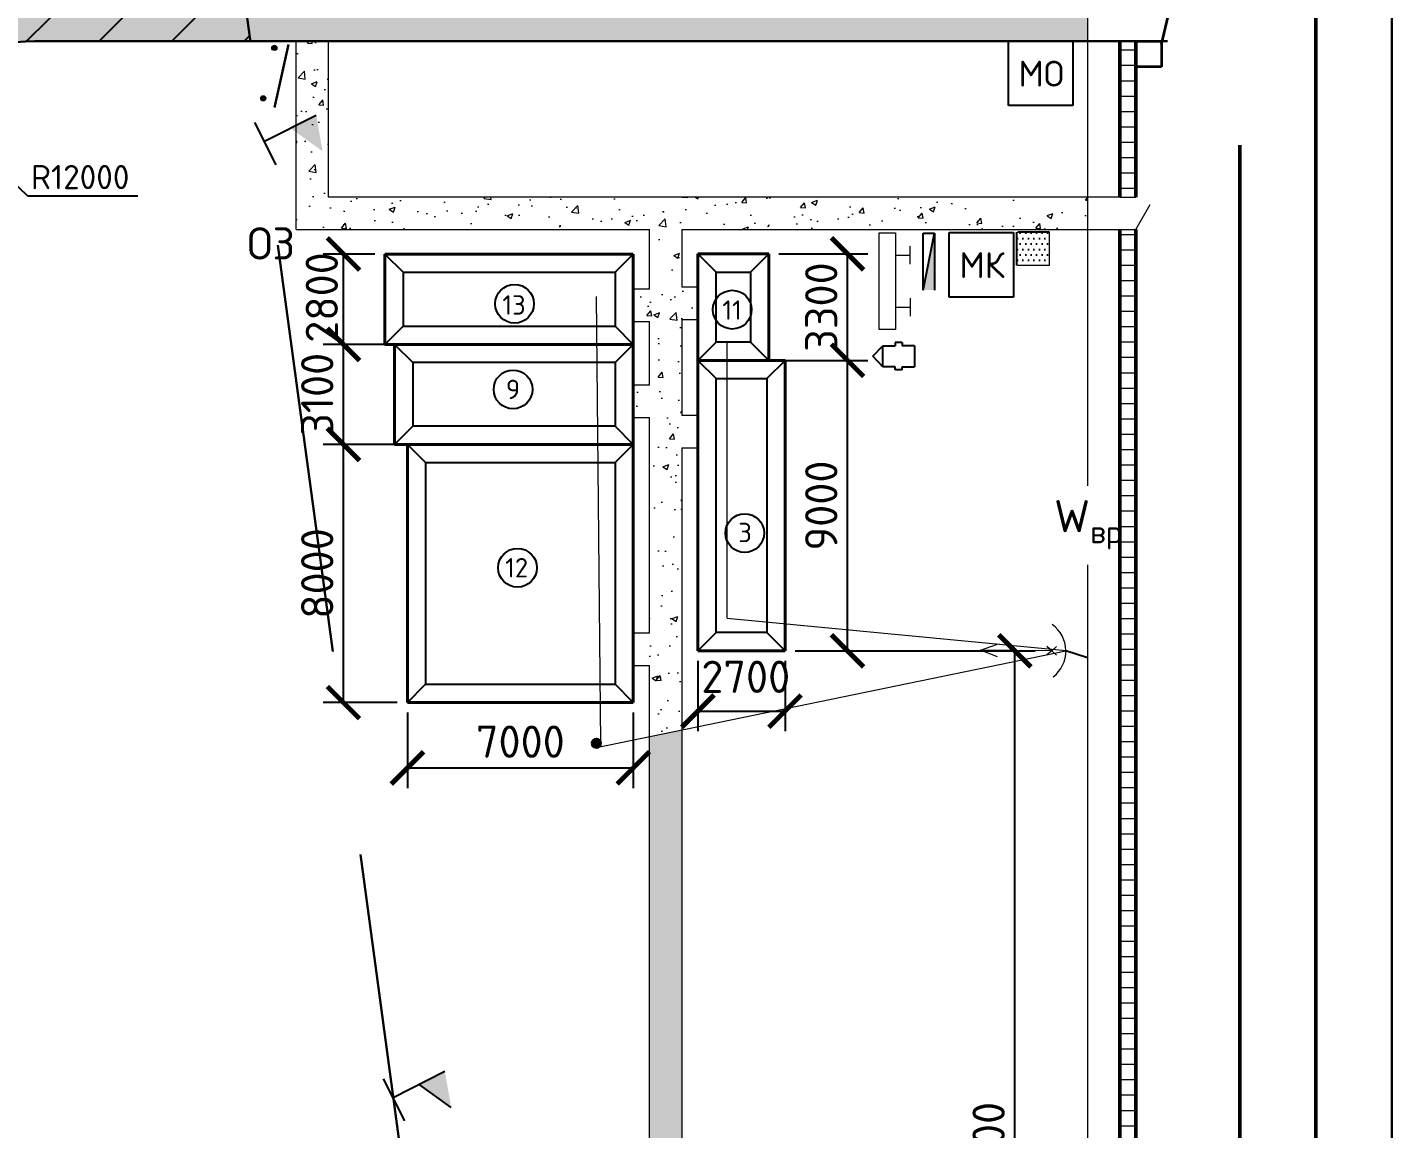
# Model space of a CAD drawing. Header units: millimetres. Extents: x -782 to 10910, y 3841 to 13237.
# Drawn here: x 5842.8 to 5927.3, y 8429.8 to 8498.1 of the extents above; entities that cross this region are included whole.
import ezdxf

# ---------------------------------------------------------------- set-up
doc = ezdxf.new("R2010")
doc.units = ezdxf.units.MM
doc.linetypes.add('штриховая2', pattern=[9.525, 6.35, -3.175])
for name, color, linetype, lineweight in [('0.2 сетевой', 7, 'Continuous', 20), ('красный', 1, 'Continuous', 30), ('Оbводка', 1, 'Continuous', 90), ('Тонкая 0.3', 140, 'Continuous', 25)]:
    doc.layers.add(name, color=color, linetype=linetype, lineweight=lineweight)
doc.layers.add('1', color=7, linetype='Continuous')
doc.layers.add('Системный слой', color=7, linetype='Continuous')
doc.styles.add('2.5', font='isocpeur.ttf', dxfattribs={"height": 2})
doc.styles.add('Isocpeur', font='isocpeur.ttf')
doc.dimstyles.new('М500 стройгенп', dxfattribs={"dimtxt": 2, "dimasz": 2, "dimexe": 1.25, "dimexo": 0.625, "dimtad": 1, "dimlfac": 500, "dimtxsty": '2.5', "dimblk": 'ARCHTICK', "dimcen": 2.5, "dimadec": 0, "dimazin": 0, "dimtfac": 1, "dimtmove": 0, "dimatfit": 3, "dimfxl": 1, "dimarcsym": 0})
pattern_1 = [(50, (6224.832, 3823.4112), (4.5546167, -0.398477), [0.47625, -5.23875]), (355, (6224.832, 3823.411), (-0.8810855, 4.776421), [0.381, -4.1910146]), (100.45144, (6225.2115, 3823.378), (3.673531, 4.377944), [0.40475, -4.452256]), (46.1842, (6224.832, 3824.681), (6.776976, -1.051058), [0.714375, -7.858125]), (96.63556, (6225.3967, 3824.5936), (5.935103, 6.185653), [0.607126, -6.67839]), (351.18415, (6224.832, 3824.681), (5.935103, 6.185653), [0.571499, -6.286493]), (21, (6225.467, 3824.3637), (3.7903598, -2.55663), [0.47625, -5.23875]), (326, (6225.467, 3824.3637), (1.5450507, 4.604699), [0.381, -4.191]), (71.45144, (6225.7828, 3824.1507), (5.3354105, 2.0480692), [0.40475, -4.4522484]), (37.5, (6224.8319, 3823.4112), (0.0772151, 2.11387597), [0, -4.1402, 0, -4.2545, 0, -4.206875]), (7.5, (6224.832, 3823.4112), (1.6704916, 2.5045144), [0, -2.4257, 0, -4.04495, 0, -1.603375]), (327.5, (6223.4159, 3823.4112), (3.3897649, -0.1432186), [0, -1.5875, 0, -4.953, 0, -6.57225]), (317.5, (6222.781, 3823.4112), (3.7032295, 0.6356623), [0, -2.06375, 0, -3.2893, 0, -4.66725])]
pattern_2 = [(50, (3400.191, 5197.2084), (3.6436934, -0.3187817), [0.381, -4.191]), (355, (3400.191, 5197.2084), (-0.7048684, 3.821137), [0.3048, -3.3528117]), (100.45144, (3400.4945, 5197.182), (2.938825, 3.502355), [0.3238002, -3.561805]), (46.1842, (3400.191, 5198.2244), (5.421581, -0.8408466), [0.5715, -6.2865]), (96.63556, (3400.6427, 5198.1544), (4.748083, 4.9485225), [0.4857005, -5.342712]), (351.18415, (3400.191, 5198.2244), (4.748083, 4.9485225), [0.457199, -5.029195]), (21, (3400.699, 5197.9704), (3.0322878, -2.045304), [0.381, -4.191]), (326, (3400.699, 5197.9704), (1.2360406, 3.6837593), [0.3048, -3.3528]), (71.451445, (3400.9516, 5197.8), (4.2683284, 1.6384554), [0.3238002, -3.5617988]), (37.5, (3400.1909, 5197.2084), (0.06177207, 1.69110078), [0, -3.31216, 0, -3.4036, 0, -3.3655]), (7.5, (3400.1909, 5197.2084), (1.33639325, 2.0036115), [0, -1.94056, 0, -3.23596, 0, -1.2827]), (327.5, (3399.058, 5197.2084), (2.7118119, -0.1145749), [0, -1.27, 0, -3.9624, 0, -5.2578]), (317.5, (3398.55, 5197.2084), (2.9625836, 0.5085298), [0, -1.651, 0, -2.63144, 0, -3.7338])]

# ---------------------------------------------------------------- blocks, each defined once
blk = doc.blocks.new('_ArchTick')
at = {"color": 0, "linetype": 'ByBlock', "const_width": 0.15}
blk.add_lwpolyline([(-0.5, -0.5), (0.5, 0.5)], dxfattribs=at)
blk = doc.blocks.new('*D454')
at = {"color": 0, "lineweight": -2, "transparency": 16777216}
for p, q in [((5890.366, 8459.43), (5905.232, 8459.43)), ((5903.982, 8396.4), (5903.982, 8459.43)), ((5893.511, 8396.4), (5905.232, 8396.4))]:
    blk.add_line(p, q, dxfattribs=at)
at = {"layer": 'Defpoints', "color": 0, "lineweight": 30, "transparency": 16777216}
for p in [(5889.741, 8459.43), (5903.982, 8459.43), (5892.886, 8396.4)]:
    blk.add_point(p, dxfattribs=at)
at = {"color": 0, "lineweight": -2, "transparency": 16777216, "xscale": 2, "yscale": 2, "zscale": 2}
for p, rotation in [((5903.982, 8459.43), 90), ((5903.982, 8396.4), 270)]:
    blk.add_blockref('_ArchTick', p, dxfattribs=dict(at, rotation=rotation))
at = {"color": 0, "lineweight": 20, "transparency": 16777216, "insert": (5902.357, 8427.915), "char_height": 2, "attachment_point": 5, "rotation": 90, "style": '2.5'}
blk.add_mtext('38500', dxfattribs=at)
blk = doc.blocks.new('*D491')
at = {"color": 0, "lineweight": -2, "transparency": 16777216}
for p, q in [((5890.366, 8477.43), (5894.863, 8477.43)), ((5893.613, 8459.43), (5893.613, 8477.43)), ((5890.366, 8459.43), (5894.863, 8459.43))]:
    blk.add_line(p, q, dxfattribs=at)
at = {"layer": 'Defpoints', "color": 0, "lineweight": 30, "transparency": 16777216}
for p in [(5889.741, 8477.43), (5893.613, 8477.43), (5889.741, 8459.43)]:
    blk.add_point(p, dxfattribs=at)
at = {"color": 0, "lineweight": -2, "transparency": 16777216, "xscale": 2, "yscale": 2, "zscale": 2}
for p, rotation in [((5893.613, 8477.43), 90), ((5893.613, 8459.43), 270)]:
    blk.add_blockref('_ArchTick', p, dxfattribs=dict(at, rotation=rotation))
at = {"color": 0, "lineweight": 20, "transparency": 16777216, "insert": (5891.988, 8468.43), "char_height": 2, "attachment_point": 5, "rotation": 90, "style": '2.5'}
blk.add_mtext('9000', dxfattribs=at)
blk = doc.blocks.new('*D492')
at = {"color": 0, "lineweight": -2, "transparency": 16777216}
for p, q in [((5889.366, 8484.03), (5894.863, 8484.03)), ((5893.613, 8477.43), (5893.613, 8484.03)), ((5889.366, 8477.43), (5894.863, 8477.43))]:
    blk.add_line(p, q, dxfattribs=at)
at = {"layer": 'Defpoints', "color": 0, "lineweight": 30, "transparency": 16777216}
for p in [(5888.741, 8484.03), (5893.613, 8484.03), (5888.741, 8477.43)]:
    blk.add_point(p, dxfattribs=at)
at = {"color": 0, "lineweight": -2, "transparency": 16777216, "xscale": 2, "yscale": 2, "zscale": 2}
for p, rotation in [((5893.613, 8484.03), 90), ((5893.613, 8477.43), 270)]:
    blk.add_blockref('_ArchTick', p, dxfattribs=dict(at, rotation=rotation))
at = {"color": 0, "lineweight": 20, "transparency": 16777216, "insert": (5891.988, 8480.73), "char_height": 2, "attachment_point": 5, "rotation": 90, "style": '2.5'}
blk.add_mtext('3300', dxfattribs=at)
blk = doc.blocks.new('*D493')
at = {"color": 0, "lineweight": -2, "transparency": 16777216}
for p, q in [((5866.341, 8455.597), (5866.341, 8450.923)), ((5880.341, 8455.597), (5880.341, 8450.923)), ((5866.341, 8452.173), (5880.341, 8452.173))]:
    blk.add_line(p, q, dxfattribs=at)
at = {"layer": 'Defpoints', "color": 0, "lineweight": 30, "transparency": 16777216}
for p in [(5866.341, 8456.222), (5880.341, 8456.222), (5880.341, 8452.173)]:
    blk.add_point(p, dxfattribs=at)
at = {"color": 0, "lineweight": -2, "transparency": 16777216, "xscale": 2, "yscale": 2, "zscale": 2, "rotation": 180}
blk.add_blockref('_ArchTick', (5866.341, 8452.173), dxfattribs=at)
at = {"color": 0, "lineweight": -2, "transparency": 16777216, "xscale": 2, "yscale": 2, "zscale": 2}
blk.add_blockref('_ArchTick', (5880.341, 8452.173), dxfattribs=at)
at = {"color": 0, "lineweight": 20, "transparency": 16777216, "insert": (5873.341, 8453.798), "char_height": 2, "attachment_point": 5, "style": '2.5'}
blk.add_mtext('7000', dxfattribs=at)
blk = doc.blocks.new('*D494')
at = {"color": 0, "lineweight": -2, "transparency": 16777216}
for p, q in [((5884.341, 8458.805), (5884.341, 8454.441)), ((5889.741, 8458.805), (5889.741, 8454.441)), ((5884.341, 8455.691), (5889.741, 8455.691))]:
    blk.add_line(p, q, dxfattribs=at)
at = {"layer": 'Defpoints', "color": 0, "lineweight": 30, "transparency": 16777216}
for p in [(5884.341, 8459.43), (5889.741, 8459.43), (5889.741, 8455.691)]:
    blk.add_point(p, dxfattribs=at)
at = {"color": 0, "lineweight": -2, "transparency": 16777216, "xscale": 2, "yscale": 2, "zscale": 2, "rotation": 180}
blk.add_blockref('_ArchTick', (5884.341, 8455.691), dxfattribs=at)
at = {"color": 0, "lineweight": -2, "transparency": 16777216, "xscale": 2, "yscale": 2, "zscale": 2}
blk.add_blockref('_ArchTick', (5889.741, 8455.691), dxfattribs=at)
at = {"color": 0, "lineweight": 20, "transparency": 16777216, "insert": (5887.309, 8457.819), "char_height": 2, "attachment_point": 5, "style": '2.5'}
blk.add_mtext('2700', dxfattribs=at)
blk = doc.blocks.new('*D495')
at = {"color": 0, "lineweight": -2, "transparency": 16777216}
for p, q in [((5865.716, 8472.222), (5861.129, 8472.222)), ((5862.379, 8456.222), (5862.379, 8472.222)), ((5865.716, 8456.222), (5861.129, 8456.222))]:
    blk.add_line(p, q, dxfattribs=at)
at = {"layer": 'Defpoints', "color": 0, "lineweight": 30, "transparency": 16777216}
for p in [(5862.379, 8472.222), (5866.341, 8472.222), (5866.341, 8456.222)]:
    blk.add_point(p, dxfattribs=at)
at = {"color": 0, "lineweight": -2, "transparency": 16777216, "xscale": 2, "yscale": 2, "zscale": 2}
for p, rotation in [((5862.379, 8472.222), 90), ((5862.379, 8456.222), 270)]:
    blk.add_blockref('_ArchTick', p, dxfattribs=dict(at, rotation=rotation))
at = {"color": 0, "lineweight": 20, "transparency": 16777216, "insert": (5860.754, 8464.222), "char_height": 2, "attachment_point": 5, "rotation": 90, "style": '2.5'}
blk.add_mtext('8000', dxfattribs=at)
blk = doc.blocks.new('*D496')
at = {"color": 0, "lineweight": -2, "transparency": 16777216}
for p, q in [((5864.919, 8478.422), (5861.129, 8478.422)), ((5862.379, 8472.225), (5862.379, 8478.422)), ((5864.919, 8472.225), (5861.129, 8472.225))]:
    blk.add_line(p, q, dxfattribs=at)
at = {"layer": 'Defpoints', "color": 0, "lineweight": 30, "transparency": 16777216}
for p in [(5862.379, 8478.422), (5865.544, 8478.422), (5865.544, 8472.225)]:
    blk.add_point(p, dxfattribs=at)
at = {"color": 0, "lineweight": -2, "transparency": 16777216, "xscale": 2, "yscale": 2, "zscale": 2}
for p, rotation in [((5862.379, 8478.422), 90), ((5862.379, 8472.225), 270)]:
    blk.add_blockref('_ArchTick', p, dxfattribs=dict(at, rotation=rotation))
at = {"color": 0, "lineweight": 20, "transparency": 16777216, "insert": (5860.754, 8475.323), "char_height": 2, "attachment_point": 5, "rotation": 90, "style": '2.5'}
blk.add_mtext('3100', dxfattribs=at)
blk = doc.blocks.new('*D497')
at = {"color": 0, "lineweight": -2, "transparency": 16777216}
for p, q in [((5864.316, 8484.022), (5861.129, 8484.022)), ((5862.379, 8478.422), (5862.379, 8484.022)), ((5864.316, 8478.422), (5861.129, 8478.422))]:
    blk.add_line(p, q, dxfattribs=at)
at = {"layer": 'Defpoints', "color": 0, "lineweight": 30, "transparency": 16777216}
for p in [(5862.379, 8484.022), (5864.941, 8484.022), (5864.941, 8478.422)]:
    blk.add_point(p, dxfattribs=at)
at = {"color": 0, "lineweight": -2, "transparency": 16777216, "xscale": 2, "yscale": 2, "zscale": 2}
for p, rotation in [((5862.379, 8484.022), 90), ((5862.379, 8478.422), 270)]:
    blk.add_blockref('_ArchTick', p, dxfattribs=dict(at, rotation=rotation))
at = {"color": 0, "lineweight": 20, "transparency": 16777216, "insert": (5861.039, 8481.326), "char_height": 2, "attachment_point": 5, "rotation": 90, "style": '2.5'}
blk.add_mtext('2800', dxfattribs=at)

msp = doc.modelspace()

# ---------------------------------------------------------------- hatches: boundary and pattern name
at = {"lineweight": 20}
h = msp.add_hatch(dxfattribs=at)
h.set_pattern_fill('AR-CONC', color=256, scale=0.02)
h.set_pattern_definition(pattern_2)
h.paths.add_polyline_path([(5887.087006, 8292.007539), (5886.087006, 8292.007539), (5886.087006, 8296.007529), (5887.087006, 8296.007529), (5887.087006, 8298.007529), (5886.087006, 8298.007529), (5886.087006, 8302.007519), (5887.087006, 8302.007519), (5887.087006, 8304.007519), (5886.087006, 8304.007519), (5886.087006, 8308.007509), (5887.087006, 8308.007509), (5887.087006, 8310.007509), (5886.087006, 8310.007509), (5886.087006, 8313.367497), (5887.087006, 8313.367497), (5887.087006, 8315.367497), (5886.087006, 8315.367497), (5886.087006, 8319.204698), (5884.087006, 8319.204698), (5884.087006, 8292.007539), (5865.376738, 8292.007539), (5865.376738, 8298.617804), (5884.087006, 8298.617804), (5884.087006, 8300.617804), (5881.576711, 8300.617804), (5881.576711, 8301.617688), (5879.576711, 8301.617745), (5879.576711, 8300.617804), (5876.17672, 8300.617804), (5876.17672, 8301.617804), (5874.17672, 8301.617804), (5874.17672, 8300.617804), (5870.776729, 8300.617804), (5870.776729, 8301.617804), (5868.776729, 8301.617804), (5868.776729, 8300.617804), (5865.376738, 8300.617804), (5865.376738, 8301.617804), (5863.376738, 8301.617804), (5863.376738, 8300.617804), (5863.376738, 8298.617804), (5863.376738, 8287.218623), (5865.376738, 8287.218623), (5865.376738, 8290.007539), (5884.087006, 8290.007539), (5884.087006, 8287.218623), (5886.087006, 8287.218623), (5886.087006, 8290.007539), (5887.087006, 8290.007539)])
h.paths.add_polyline_path([(5886.087006, 8321.417619), (5883.340945, 8321.417619), (5883.340945, 8324.154916), (5881.340945, 8324.154916), (5881.340945, 8319.417619), (5884.087006, 8319.417619), (5884.087006, 8319.204698), (5886.087006, 8319.204698)])
h.paths.add_polyline_path([(5883.340945, 8327.745682), (5881.340945, 8327.745682), (5881.340945, 8324.154916), (5883.340945, 8324.154916)])
h.paths.add_polyline_path([(5883.340945, 8377.087223), (5886.478439, 8377.087223), (5886.478439, 8379.087223), (5883.340945, 8379.087223), (5883.340945, 8390.441991), (5881.340945, 8388.848459), (5881.340945, 8370.302227), (5880.340945, 8370.302227), (5880.340945, 8368.302227), (5881.340945, 8368.302227), (5881.340945, 8364.527925), (5880.340945, 8364.527925), (5880.340945, 8363.044328), (5880.340945, 8362.527925), (5881.340945, 8362.527925), (5881.340945, 8358.772619), (5880.340945, 8358.772619), (5880.340945, 8357.444337), (5880.340945, 8356.772619), (5881.340945, 8356.772619), (5881.340945, 8327.745682), (5883.340945, 8327.745682)])
h.paths.add_polyline_path([(5883.340945, 8424.928419), (5881.340945, 8424.928419), (5881.340945, 8422.937649), (5883.340945, 8422.937649)])
h.paths.add_polyline_path([(5883.340945, 8426.919188), (5881.340945, 8426.919188), (5881.340945, 8424.928419), (5883.340945, 8424.928419)])
h.paths.add_polyline_path([(5883.340945, 8454.509089), (5881.340945, 8454.097508), (5881.340945, 8426.919188), (5883.340945, 8426.919188)])
h.paths.add_polyline_path([(5733.876853, 8294.943376), (5736.876848, 8294.943376), (5736.876848, 8297.823371), (5733.876853, 8297.823371)], flags=9)
h.paths.add_polyline_path([(5730.834342, 8485.159773), (5734.074337, 8485.159773), (5734.074337, 8488.039768), (5730.834342, 8488.039768)], flags=9)
h.paths.add_polyline_path([(5604.638496, 8489.503388), (5607.87849, 8489.503388), (5607.87849, 8492.383383), (5604.638496, 8492.383383)], flags=9)
h.paths.add_polyline_path([(5604.578496, 8294.943376), (5607.93849, 8294.943376), (5607.93849, 8297.823371), (5604.578496, 8297.823371)], flags=9)
h.paths.add_polyline_path([(5844.758054, 8294.943376), (5847.998049, 8294.943376), (5847.998049, 8297.823371), (5844.758054, 8297.823371)], flags=9)
h.paths.add_polyline_path([(5864.293735, 8489.503388), (5867.29373, 8489.503388), (5867.29373, 8492.383383), (5864.293735, 8492.383383)], flags=9)
h.paths.add_polyline_path([(5891.099804, 8322.120122), (5895.299804, 8322.120122), (5895.299804, 8326.920122), (5891.099804, 8326.920122)], flags=9)
h.paths.add_polyline_path([(5891.029529, 8326.175798), (5895.229529, 8326.175798), (5895.229529, 8330.975798), (5891.029529, 8330.975798)], flags=9)
h.paths.add_polyline_path([(5581.482617, 8385.056822), (5586.502617, 8385.056822), (5586.502617, 8390.670155), (5581.482617, 8390.670155)], flags=9)
h.paths.add_polyline_path([(5738.631389, 8524.274618), (5743.651389, 8524.274618), (5743.651389, 8529.887951), (5738.631389, 8529.887951)], flags=9)
h.paths.add_polyline_path([(5889.557401, 8419.798741), (5892.757401, 8419.798741), (5892.757401, 8424.598741), (5889.557401, 8424.598741)], flags=9)
h.paths.add_polyline_path([(5889.868241, 8422.755997), (5892.468241, 8422.755997), (5892.468241, 8427.555997), (5889.868241, 8427.555997)], flags=9)
h.paths.add_polyline_path([(5889.721531, 8425.669329), (5892.321531, 8425.669329), (5892.321531, 8430.469329), (5889.721531, 8430.469329)], flags=9)
h.paths.add_polyline_path([(5869.179017, 8362.959089), (5872.539011, 8362.959089), (5872.539011, 8365.839084), (5869.179017, 8365.839084)], flags=9)
h.paths.add_polyline_path([(5869.179017, 8322.827864), (5872.659011, 8322.827864), (5872.659011, 8325.707859), (5869.179017, 8325.707859)], flags=9)
h.paths.add_polyline_path([(5900.569662, 8322.827864), (5903.929656, 8322.827864), (5903.929656, 8325.707859), (5900.569662, 8325.707859)], flags=9)
h.paths.add_polyline_path([(5858.92093, 8509.668248), (5860.960927, 8509.668248), (5860.960927, 8512.548244), (5858.92093, 8512.548244)], flags=9)
h.paths.add_polyline_path([(5892.669562, 8403.496208), (5894.709558, 8403.496208), (5894.709558, 8406.376204), (5892.669562, 8406.376204)], flags=9)
h.paths.add_polyline_path([(5892.238221, 8365.995391), (5894.278218, 8365.995391), (5894.278218, 8368.875386), (5892.238221, 8368.875386)], flags=9)
h.paths.add_polyline_path([(5873.659858, 8306.39476), (5875.219855, 8306.39476), (5875.219855, 8309.274755), (5873.659858, 8309.274755)], flags=25)
h.paths.add_polyline_path([(5863.24078, 8306.698473), (5864.680777, 8306.698473), (5864.680777, 8309.578468), (5863.24078, 8309.578468)], flags=9)
h.paths.add_polyline_path([(5868.259867, 8306.39476), (5869.819864, 8306.39476), (5869.819864, 8309.274755), (5868.259867, 8309.274755)], flags=25)
h.paths.add_polyline_path([(5885.560591, 8479.169689), (5887.360588, 8479.169689), (5887.360588, 8482.049684), (5885.560591, 8482.049684)], flags=9)
h.paths.add_polyline_path([(5892.223824, 8313.354971), (5893.663821, 8313.354971), (5893.663821, 8316.234966), (5892.223824, 8316.234966)], flags=9)
h.paths.add_polyline_path([(5880.250592, 8506.552767), (5882.410589, 8506.552767), (5882.410589, 8509.432762), (5880.250592, 8509.432762)], flags=9)
h.paths.add_polyline_path([(5874.128664, 8390.713393), (5876.16866, 8390.713393), (5876.16866, 8393.593388), (5874.128664, 8393.593388)], flags=9)
h.paths.add_polyline_path([(5869.992225, 8510.914156), (5872.032221, 8510.914156), (5872.032221, 8513.794151), (5869.992225, 8513.794151)], flags=9)
h.paths.add_polyline_path([(5876.873919, 8357.287439), (5878.313916, 8357.287439), (5878.313916, 8360.167434), (5876.873919, 8360.167434)], flags=9)
h.paths.add_polyline_path([(5892.815939, 8290.482334), (5894.015937, 8290.482334), (5894.015937, 8293.362329), (5892.815939, 8293.362329)], flags=9)
h.paths.add_polyline_path([(5886.545426, 8465.380075), (5887.985424, 8465.380075), (5887.985424, 8468.26007), (5886.545426, 8468.26007)], flags=9)
h.paths.add_polyline_path([(5871.930406, 8479.483664), (5873.970403, 8479.483664), (5873.970403, 8482.363659), (5871.930406, 8482.363659)], flags=9)
h.paths.add_polyline_path([(5872.091744, 8463.199398), (5874.131741, 8463.199398), (5874.131741, 8466.079393), (5872.091744, 8466.079393)], flags=9)
h.paths.add_polyline_path([(5872.169106, 8474.252053), (5873.609104, 8474.252053), (5873.609104, 8477.132048), (5872.169106, 8477.132048)], flags=9)
h.paths.add_polyline_path([(5883.965767, 8271.636789), (5885.405765, 8271.636789), (5885.405765, 8274.516785), (5883.965767, 8274.516785)], flags=9)
h.paths.add_polyline_path([(5892.585007, 8302.566433), (5893.785005, 8302.566433), (5893.785005, 8305.446428), (5892.585007, 8305.446428)], flags=9)
h.paths.add_polyline_path([(5892.815939, 8296.482324), (5894.015937, 8296.482324), (5894.015937, 8299.362319), (5892.815939, 8299.362319)], flags=9)
h.paths.add_polyline_path([(5892.223824, 8307.95498), (5893.663821, 8307.95498), (5893.663821, 8310.834975), (5892.223824, 8310.834975)], flags=9)
h.paths.add_polyline_path([(5879.007335, 8307.055073), (5881.047332, 8307.055073), (5881.047332, 8309.935068), (5879.007335, 8309.935068)], flags=25)
h.paths.add_polyline_path([(5876.873919, 8368.48742), (5878.313916, 8368.48742), (5878.313916, 8371.367415), (5876.873919, 8371.367415)], flags=9)
h.paths.add_polyline_path([(5876.873919, 8362.887429), (5878.313916, 8362.887429), (5878.313916, 8365.767425), (5876.873919, 8365.767425)], flags=9)
h.paths.add_polyline_path([(5881.340945, 8422.937649), (5881.340945, 8388.848459), (5883.340945, 8390.441991), (5883.340945, 8422.937649)])
h = msp.add_hatch(dxfattribs=at)
h.set_pattern_fill('ANSI31', color=256, scale=0.3, angle=135)
h.set_pattern_definition([(180, (3400.1909, 5197.2084), (-2e-16, -0.9525), [])])
h.paths.add_polyline_path([(5911.478439, 8529.947465), (5910.478439, 8528.947465), (5910.478439, 8504.218623), (5911.478439, 8504.218623)])
h.paths.add_polyline_path([(5911.478439, 8324.154916), (5910.478439, 8324.154916), (5910.478439, 8287.218623), (5911.478439, 8287.218623)])
h.paths.add_polyline_path([(5911.478439, 8280.218623), (5910.478439, 8280.218623), (5910.478439, 8257.004512), (5911.478439, 8256.004512)])
h.paths.add_polyline_path([(5911.478439, 8327.745682), (5910.478439, 8327.745682), (5910.478439, 8324.154916), (5911.478439, 8324.154916)])
h.paths.add_polyline_path([(5911.478439, 8422.937649), (5910.478439, 8422.937649), (5910.478439, 8327.745682), (5911.478439, 8327.745682)])
h.paths.add_polyline_path([(5911.478439, 8424.928419), (5910.478439, 8424.928419), (5910.478439, 8422.937649), (5911.478439, 8422.937649)])
h.paths.add_polyline_path([(5911.478439, 8426.919188), (5910.478439, 8426.919188), (5910.478439, 8424.928419), (5911.478439, 8424.928419)])
h.paths.add_polyline_path([(5911.478439, 8497.218623), (5910.478439, 8497.218623), (5910.478439, 8489.171424), (5911.478439, 8489.171424)])
h.paths.add_polyline_path([(5910.478439, 8487.54223), (5911.478439, 8487.54223), (5911.478439, 8489.171424), (5910.478439, 8489.171424)])
h.paths.add_polyline_path([(5911.478439, 8485.54223), (5910.478439, 8485.54223), (5910.478439, 8426.919188), (5911.478439, 8426.919188)])
at = {"lineweight": 25}
h = msp.add_hatch(dxfattribs=at)
h.set_pattern_fill('AR-CONC', color=256, scale=0.025)
h.set_pattern_definition(pattern_1)
edge = h.paths.add_edge_path()
edge.add_line((5871.828254, 8510.218623), (5855.828254, 8510.218623))
edge.add_arc((5845.43595, 8516.218623), 12, 322.94344259, 330, ccw=False)
edge.add_line((5855.012442, 8508.987386), (5856.606722, 8497.218623))
edge.add_line((5856.606722, 8497.218623), (5861.454113, 8497.218623))
edge.add_line((5861.454113, 8497.218623), (5908.478439, 8497.218623))
edge.add_line((5908.478439, 8497.218623), (5908.478439, 8504.218623))
edge.add_line((5908.478439, 8504.218623), (5905.474177, 8504.218623))
edge.add_line((5905.474177, 8504.218623), (5882.220559, 8504.218623))
edge.add_arc((5882.220559, 8516.218623), 12, 210, 270, ccw=False)
edge = h.paths.add_edge_path()
edge.add_arc((5845.43595, 8516.218623), 12, 270, 322.94344259, ccw=False)
edge.add_line((5845.43595, 8504.218623), (5616.08832, 8504.218623))
edge.add_line((5616.08832, 8504.218623), (5615.131359, 8497.218623))
edge.add_line((5615.131359, 8497.218623), (5633.976842, 8497.218623))
edge.add_arc((5633.976842, 8485.218237), 12.000386, 43.87205531, 90, ccw=False)
edge.add_line((5642.627791, 8493.535109), (5642.777933, 8494.633371))
edge.add_arc((5642.994651, 8496.218623), 1.599997, 180, 262.21542913, ccw=False)
edge.add_arc((5642.994651, 8496.218623), 1.599997, 0, 180, ccw=False)
edge.add_line((5644.594648, 8496.218623), (5827.176956, 8496.218623))
edge.add_arc((5828.776953, 8496.218623), 1.599997, 0, 180, ccw=False)
edge.add_arc((5828.776953, 8496.218623), 1.599997, -83.51900907, 0, ccw=False)
edge.add_line((5828.957551, 8494.628851), (5829.275519, 8492.281649))
edge.add_arc((5839.04243, 8486.812711), 11.19383, 68.24656364, 150.75355209, ccw=False)
edge.add_line((5843.191011, 8497.209399), (5856.606722, 8497.218623))
edge.add_line((5856.606722, 8497.218623), (5855.012442, 8508.987386))
edge = h.paths.add_edge_path(flags=16)
edge.add_arc((5621.295246, 8498.346181), 0.16, 0, 360)
h.paths.add_polyline_path([(5756.760596, 8495.621023), (5756.760596, 8502.221023), (5751.960596, 8502.221023), (5751.960596, 8495.621023)], flags=17)
h = msp.add_hatch(dxfattribs=at)
h.set_pattern_fill('ANSI31', color=256)
h.set_pattern_definition([(45, (6224.832, 3823.4112), (-2.245064, 2.245064), [])])
h.paths.add_polyline_path([(5856.640245, 8287.218623), (5851.10356, 8287.218623), (5851.10356, 8280.218623), (5855.683284, 8280.218623)])
h.paths.add_polyline_path([(5828.993149, 8289.803947), (5829.3066, 8292.102428, -0.033531004), (5826.885802, 8294.218623), (5644.885802, 8294.218623, -0.033546474), (5642.463824, 8292.101528), (5642.777933, 8289.803876, -0.454591532), (5644.594648, 8288.218623), (5827.176956, 8288.218623, -0.454492205)])
h.paths.add_polyline_path([(5855.083238, 8508.464783), (5854.003762, 8508.572082, -0.097320235), (5845.833011, 8504.225194), (5616.088324, 8504.218657), (5614.993138, 8496.207559, -0.071737884), (5621.769746, 8497.218343), (5627.915239, 8497.248061, -0.164269753), (5642.463824, 8492.335718), (5642.777933, 8494.633371, -0.374956444), (5641.394653, 8496.218623, -1), (5644.594648, 8496.218623), (5827.176956, 8496.218623, -1), (5830.376951, 8496.218623, -0.381458001), (5828.957551, 8494.628851), (5829.275519, 8492.281649, -0.164703998), (5843.856365, 8497.218623), (5856.606722, 8497.218623)])
h.paths.add_polyline_path([(5621.135246, 8498.346181, -1), (5621.455245, 8498.346181, -1)], flags=16)
h.paths.add_polyline_path([(5828.957551, 8494.628851, -0.447745786), (5827.176956, 8496.218623), (5644.594648, 8496.218623, -0.454591532), (5642.777933, 8494.633371), (5642.463824, 8492.335718, -0.033546474), (5644.885802, 8490.218623), (5826.915722, 8490.219053, -0.032682346), (5829.275519, 8492.281649)])
h.paths.add_polyline_path([(5756.760596, 8495.621023), (5756.760596, 8502.221023), (5751.960596, 8502.221023), (5751.960596, 8495.621023)], flags=24)
h.paths.add_polyline_path([(5756.760596, 8488.272521), (5756.760596, 8494.872521), (5751.960596, 8494.872521), (5751.960596, 8488.272521)], flags=9)
h.paths.add_polyline_path([(5656.822956, 8488.543623), (5663.022956, 8488.543623), (5663.022956, 8493.343623), (5656.822956, 8493.343623)], flags=9)
at = {"lineweight": 20}
h = msp.add_hatch(dxfattribs=at)
h.set_pattern_fill('AR-CONC', color=256, scale=0.025)
h.set_pattern_definition(pattern_1)
h.paths.add_polyline_path([(5908.478439, 8287.218623), (5856.640245, 8287.218623), (5855.683284, 8280.218623), (5908.478439, 8280.218623)])
edge = h.paths.add_edge_path()
edge.add_line((5856.640245, 8287.218623), (5837.794762, 8287.218623))
edge.add_arc((5837.794762, 8299.219009), 12.000386, 223.86662461, 270, ccw=False)
edge.add_line((5829.143025, 8290.902958), (5828.993149, 8289.803947))
edge.add_arc((5828.776953, 8288.218623), 1.599997, 0, 82.23429528, ccw=False)
edge.add_arc((5828.776953, 8288.218623), 1.599997, -180, 0, ccw=False)
edge.add_line((5827.176956, 8288.218623), (5644.594648, 8288.218623))
edge.add_arc((5642.994651, 8288.218623), 1.599997, -180, 0, ccw=False)
edge.add_arc((5642.994651, 8288.218623), 1.599997, 97.78457087, 180, ccw=False)
edge.add_line((5642.777933, 8289.803876), (5642.627791, 8290.902138))
edge.add_arc((5633.976842, 8299.219009), 12.000386, 270, 316.12794469, ccw=False)
edge.add_line((5633.976842, 8287.218623), (5615.131359, 8287.218623))
edge.add_line((5615.131359, 8287.218623), (5616.08832, 8280.218623))
edge.add_line((5616.08832, 8280.218623), (5855.683284, 8280.218623))
edge.add_line((5855.683284, 8280.218623), (5856.640245, 8287.218623))
edge = h.paths.add_edge_path()
edge.add_arc((5837.794762, 8299.219009), 12.000386, 204.62550124, 223.86662461, ccw=False)
edge.add_line((5826.885802, 8294.218623), (5734.138053, 8294.218623))
edge.add_arc((5733.00416, 8294.611412), 1.199998, 199.10645728, 340.89354272, ccw=False)
edge.add_line((5731.870267, 8294.218623), (5644.885802, 8294.218623))
edge.add_arc((5633.976842, 8299.219009), 12.000386, 316.12794469, 335.37449876, ccw=False)
edge.add_line((5642.627791, 8290.902138), (5642.777933, 8289.803876))
edge.add_arc((5642.994651, 8288.218623), 1.599997, 0, 97.78457087, ccw=False)
edge.add_line((5644.594648, 8288.218623), (5827.176956, 8288.218623))
edge.add_arc((5828.776953, 8288.218623), 1.599997, 82.23429528, 180, ccw=False)
edge.add_line((5828.993149, 8289.803947), (5829.143025, 8290.902958))
edge = h.paths.add_edge_path()
edge.add_line((5855.658453, 8504.218623), (5616.08832, 8504.218623))
edge.add_line((5616.08832, 8504.218623), (5615.131359, 8497.218623))
edge.add_line((5615.131359, 8497.218623), (5633.976842, 8497.218623))
edge.add_arc((5633.976842, 8485.218237), 12.000386, 43.87205531, 90, ccw=False)
edge.add_line((5642.627791, 8493.535109), (5642.777933, 8494.633371))
edge.add_arc((5642.994651, 8496.218623), 1.599997, 180, 262.21542913, ccw=False)
edge.add_arc((5642.994651, 8496.218623), 1.599997, 0, 180, ccw=False)
edge.add_line((5644.594648, 8496.218623), (5827.176956, 8496.218623))
edge.add_arc((5828.776953, 8496.218623), 1.599997, 0, 180, ccw=False)
edge.add_arc((5828.776953, 8496.218623), 1.599997, -83.51900907, 0, ccw=False)
edge.add_line((5828.957551, 8494.628851), (5829.275519, 8492.281649))
edge.add_arc((5888.71728, 8399.527841), 110.1662, 117.53133097, 122.65399107, ccw=False)
edge.add_line((5837.794762, 8497.218623), (5856.606722, 8497.218623))
edge.add_line((5856.606722, 8497.218623), (5855.658453, 8504.218623))
edge = h.paths.add_edge_path()
edge.add_line((5616.08832, 8504.218623), (5606.837425, 8504.218623))
edge.add_line((5606.837425, 8504.218623), (5606.841538, 8496.826054))
edge.add_arc((5609.885802, 8485.218623), 12, 90, 104.69589657, ccw=False)
edge.add_line((5609.885802, 8497.218623), (5615.131359, 8497.218623))
edge.add_line((5615.131359, 8497.218623), (5616.08832, 8504.218623))
edge = h.paths.add_edge_path()
edge.add_line((5829.275519, 8492.281649), (5828.957551, 8494.628851))
edge.add_arc((5828.776953, 8496.218623), 1.599997, 180, 276.48099093, ccw=False)
edge.add_line((5827.176956, 8496.218623), (5644.594648, 8496.218623))
edge.add_arc((5642.994651, 8496.218623), 1.599997, -97.78457087, 0, ccw=False)
edge.add_line((5642.777933, 8494.633371), (5642.627791, 8493.535109))
edge.add_arc((5633.976842, 8485.218237), 12.000386, 24.62550124, 43.87205531, ccw=False)
edge.add_line((5644.885802, 8490.218623), (5729.495671, 8490.218623))
edge.add_arc((5730.081649, 8489.171424), 1.199998, 60.7700888, 119.2299112, ccw=False)
edge.add_line((5730.667626, 8490.218623), (5826.885802, 8490.218623))
edge.add_arc((5829.026069, 8490.155017), 2.141212, 83.30987815, 178.29773268, ccw=False)
h.paths.add_polyline_path([(5730.834342, 8489.503388), (5734.074337, 8489.503388), (5734.074337, 8490.218623), (5730.834342, 8490.218623)])
h.paths.add_polyline_path([(5856.606722, 8497.218623), (5908.478439, 8497.218623), (5908.478439, 8504.218623), (5855.658453, 8504.218623)])
edge = h.paths.add_edge_path()
edge.add_arc((5614.885802, 8480.218623), 24, 109.59180627, 180)
edge.add_line((5590.885802, 8480.218623), (5590.885802, 8304.218623))
edge.add_arc((5614.885802, 8304.218623), 24, 180, 270)
edge.add_line((5614.885802, 8280.218623), (5616.08832, 8280.218623))
edge.add_line((5616.08832, 8280.218623), (5615.131359, 8287.218623))
edge.add_line((5615.131359, 8287.218623), (5609.885802, 8287.218623))
edge.add_arc((5586.915239, 8276.248061), 25.455844, 25.52877937, 64.47122063)
edge.add_line((5597.885802, 8299.218623), (5597.885802, 8485.218623))
edge.add_arc((5609.885802, 8485.218623), 12, 104.69589657, 180, ccw=False)
edge.add_line((5606.841538, 8496.826054), (5606.838198, 8502.829153))
at = {"lineweight": 25}
h = msp.add_hatch(dxfattribs=at)
h.set_pattern_fill('AR-CONC', color=256, scale=0.025)
h.set_pattern_definition(pattern_1)
h.paths.add_polyline_path([(5641.394653, 8288.218623, -0.374956444), (5642.777933, 8289.803876), (5642.627791, 8290.902138, -0.204033738), (5633.976842, 8287.218623), (5621.885802, 8287.218623, -0.072953131), (5614.993138, 8288.229687), (5616.08832, 8280.218623), (5849.60356, 8280.218623), (5849.60356, 8287.218623), (5837.794762, 8287.218623, -0.077886135), (5834.123464, 8287.794), (5830.371928, 8288.091949, -0.96113778), (5827.176956, 8288.218623), (5644.594648, 8288.218623, -1)])
h.paths.add_polyline_path([(5591.317193, 8372.284773), (5597.917193, 8372.284773), (5597.917193, 8377.084773), (5591.317193, 8377.084773)], flags=24)
h.paths.add_polyline_path([(5592.810802, 8303.117333), (5599.410802, 8303.117333), (5599.410802, 8307.917333), (5592.810802, 8307.917333)], flags=24)
h.paths.add_polyline_path([(5590.698841, 8424.255152), (5594.388834, 8424.255152), (5594.388834, 8428.575145), (5590.698841, 8428.575145)], flags=9)
h.paths.add_polyline_path([(5756.760596, 8281.316223), (5756.760596, 8287.916223), (5751.960596, 8287.916223), (5751.960596, 8281.316223)], flags=24)
edge = h.paths.add_edge_path()
edge.add_arc((5614.885802, 8480.218623), 24, 109.59160183, 180)
edge.add_line((5590.885802, 8480.218623), (5590.885802, 8304.218623))
edge.add_arc((5614.885802, 8304.218623), 24, 180, 270)
edge.add_line((5614.885802, 8280.218623), (5616.08832, 8280.218623))
edge.add_line((5616.08832, 8280.218623), (5615.131359, 8287.218623))
edge.add_line((5615.131359, 8287.218623), (5614.993138, 8288.229687))
edge.add_arc((5621.885802, 8311.218623), 24, 180, 253.30994122, ccw=False)
edge.add_line((5597.885802, 8311.218623), (5597.885802, 8485.218623))
edge.add_arc((5609.885802, 8485.218623), 12, 104.69537151, 180, ccw=False)
edge.add_line((5606.841644, 8496.826082), (5606.838278, 8502.829182))
at = {"lineweight": 20}
h = msp.add_hatch(dxfattribs=at)
h.set_pattern_fill('AR-CONC', color=256, scale=0.02)
h.set_pattern_definition(pattern_2)
h.paths.add_polyline_path([(5883.340945, 8479.973396), (5884.340945, 8479.973396), (5884.340945, 8481.973396), (5883.340945, 8481.973396), (5883.340945, 8485.54223), (5908.478439, 8485.54223), (5908.478439, 8487.54223), (5861.454113, 8487.54223), (5861.454113, 8489.171424), (5859.454113, 8489.171424), (5859.454113, 8485.54223), (5881.340945, 8485.54223), (5881.340945, 8481.841416), (5880.340945, 8481.841416), (5880.340945, 8479.841416), (5881.340945, 8479.841416), (5881.340945, 8475.898068), (5880.340945, 8475.898068), (5880.340945, 8473.898068), (5881.340945, 8473.898068), (5881.340945, 8460.513523), (5880.340945, 8460.513523), (5880.340945, 8458.513523), (5881.340945, 8458.513523), (5881.340945, 8454.097508), (5883.340945, 8454.509089), (5883.340945, 8472.006739), (5884.340945, 8472.006739), (5884.340945, 8474.006739), (5883.340945, 8474.006739)])
h.paths.add_polyline_path([(5861.454113, 8497.218623), (5859.454113, 8497.218623), (5859.454113, 8489.171424), (5861.454113, 8489.171424)])
for points in [[(5858.132055, 8496.953187, 1), (5858.063429, 8496.640633, 1)], [(5857.44579, 8493.827646, 1), (5857.377163, 8493.515092, 1)]]:
    msp.add_hatch(color=7, dxfattribs=at).paths.add_polyline_path(points)
h = msp.add_hatch(dxfattribs=at)
h.set_pattern_fill('ANSI31', color=256, angle=90)
h.set_pattern_definition([(135, (3400.191, 5197.2084), (-2.245064, -2.245064), [])])
h.paths.add_polyline_path([(5644.885802, 8294.218623, -0.084176912), (5642.627791, 8290.902138), (5642.777933, 8289.803876, -0.454591532), (5644.594648, 8288.218623), (5827.176956, 8288.218623, -0.454492205), (5828.993149, 8289.803947), (5829.143025, 8290.902958, -0.084153049), (5826.885802, 8294.218623), (5734.138053, 8294.218623, -0.71189231), (5731.870267, 8294.218623)])
h.paths.add_polyline_path([(5644.594648, 8496.218623, -0.454591532), (5642.777933, 8494.633371), (5642.627791, 8493.535109, -0.084176912), (5644.885802, 8490.218623), (5729.495671, 8490.218623, -0.260759243), (5730.667626, 8490.218623), (5826.885802, 8490.218623, -0.083164554), (5829.110438, 8493.500253), (5828.957551, 8494.628851, -0.447745786), (5827.176956, 8496.218623)])
h.paths.add_polyline_path([(5730.836725, 8489.563777), (5736.236725, 8489.563777), (5736.236725, 8494.363777), (5730.836725, 8494.363777)], flags=9)
h.paths.add_polyline_path([(5864.541376, 8488.917691), (5869.541376, 8488.917691), (5869.541376, 8493.717691), (5864.541376, 8493.717691)], flags=9)
msp.add_hatch(color=7).paths.add_polyline_path([(5899.011774, 8485.309606), (5898.306103, 8481.781252), (5899.011774, 8481.781252)])
at = {"lineweight": 25}
h = msp.add_hatch(color=1, dxfattribs=at)
h.paths.add_polyline_path([(5878.051931, 8453.978721, 0.414213562), (5877.772901, 8453.699691, 0.414213562), (5878.051931, 8453.420661)])
h.paths.add_polyline_path([(5878.051931, 8453.978721), (5878.051931, 8453.420661, 0.414213562), (5878.330962, 8453.699691, 0.414213562)])
at = {"layer": 'Системный слой', "lineweight": 25}
h = msp.add_hatch(dxfattribs=at)
h.set_pattern_fill('DOTS', scale=0.213333, style=0)
h.set_pattern_definition([(0, (4913.55084, 8503.9523), (0.16933305, 0.3386661), [0, -0.3386661])])
h.paths.add_polyline_path([(5906.134724, 8485.369147), (5906.134724, 8483.340694), (5904.106271, 8483.340694), (5904.106271, 8485.369147), (5904.510326, 8485.369147)])
at = {"layer": 'Тонкая 0.3', "ltscale": 5}
for points in [[(5860.688862, 8492.633924), (5859.091942, 8491.822514), (5861.08618, 8490.392156)], [(5868.657769, 8433.373657), (5867.060849, 8432.562248), (5869.055087, 8431.131889)]]:
    msp.add_hatch(color=7, dxfattribs=at).paths.add_polyline_path(points)

# ---------------------------------------------------------------- linework, layer by layer
at = {"color": 3, "lineweight": 50}
msp.add_line((5922.632834, 8535.214643), (5922.632834, 8426.528416), dxfattribs=at)
at = {"color": 1, "lineweight": 30}
msp.add_line((5927.335956, 8535.214643), (5927.335956, 8385.577811), dxfattribs=at)
at = {"color": 240, "lineweight": 20, "true_color": 0xed1f24}
for p, q in [((5908.478439, 8526.947418), (5908.478439, 8469.65704)), ((5878.330962, 8453.699691), (5878.051931, 8481.380091)), ((5886.158134, 8461.445915), (5886.158134, 8478.561079)), ((5908.478439, 8464.764451), (5908.478439, 8259.004509)), ((5886.158134, 8461.445915), (5907.143734, 8459.447451)), ((5907.144129, 8459.407558), (5878.051931, 8453.420661))]:
    msp.add_line(p, q, dxfattribs=at)
at = {"linetype": 'штриховая2', "lineweight": 30, "ltscale": 4}
msp.add_line((5853.206156, 8522.321154), (5873.36122, 8373.539114), dxfattribs=at)
at = {"lineweight": 35}
for p, q in [((5913.078437, 8497.004963), (5913.84994, 8500.334427)), ((5911.478439, 8497.218623), (5913.078437, 8497.218623)), ((5913.078437, 8497.218623), (5913.078437, 8495.618626)), ((5913.078437, 8495.618626), (5911.478439, 8495.618626))]:
    msp.add_line(p, q, dxfattribs=at)
at = {"lineweight": 30}
for p, q in [((5861.454113, 8497.218623), (5843.856365, 8497.218623)), ((5913.432958, 8497.218623), (5861.454113, 8497.218623))]:
    msp.add_line(p, q, dxfattribs=at)
at = {"lineweight": 20}
for p, q in [((5859.454113, 8485.54223), (5859.454113, 8497.218623)), ((5861.454113, 8487.54223), (5861.454113, 8497.218623)), ((5910.478439, 8487.54223), (5861.454113, 8487.54223)), ((5910.478439, 8487.54223), (5911.478439, 8487.54223)), ((5911.478439, 8485.54223), (5912.370927, 8487.088065)), ((5859.454113, 8485.54223), (5881.340945, 8485.54223)), ((5881.340945, 8481.841416), (5881.340945, 8485.54223)), ((5883.340945, 8485.54223), (5883.340945, 8481.973396)), ((5883.340945, 8485.54223), (5910.478439, 8485.54223)), ((5906.134724, 8483.340694), (5906.134724, 8485.369147)), ((5910.478439, 8485.54223), (5911.478439, 8485.54223)), ((5904.106271, 8483.340694), (5906.134724, 8483.340694)), ((5884.340945, 8481.973396), (5883.340945, 8481.973396)), ((5881.340945, 8481.841416), (5880.340945, 8481.841416)), ((5880.340945, 8479.841416), (5881.340945, 8479.841416)), ((5881.340945, 8475.898068), (5881.340945, 8479.841416)), ((5883.340945, 8479.973396), (5883.340945, 8474.006739)), ((5883.340945, 8479.973396), (5884.340945, 8479.973396)), ((5881.340945, 8475.898068), (5880.340945, 8475.898068)), ((5880.340945, 8473.898068), (5881.340945, 8473.898068)), ((5881.340945, 8460.513523), (5881.340945, 8473.898068)), ((5884.340945, 8474.006739), (5883.340945, 8474.006739)), ((5883.340945, 8472.006739), (5883.340945, 8396.006348)), ((5883.340945, 8472.006739), (5884.340945, 8472.006739)), ((5881.340945, 8460.513523), (5880.340945, 8460.513523)), ((5880.340945, 8458.513523), (5881.340945, 8458.513523)), ((5881.340945, 8392.993254), (5881.340945, 8458.513523))]:
    msp.add_line(p, q, dxfattribs=at)
at = {"lineweight": 25}
for p, q in [((5903.579745, 8493.21863), (5903.579745, 8497.218623)), ((5907.579738, 8497.218623), (5903.579745, 8497.218623)), ((5907.579738, 8497.218623), (5907.579738, 8493.21863)), ((5842.807286, 8487.619759), (5834.691495, 8495.399813)), ((5907.579738, 8493.21863), (5903.579745, 8493.21863)), ((5842.807286, 8487.619759), (5849.639164, 8487.619759)), ((5899.907806, 8485.351235), (5903.9078, 8485.351235)), ((5899.907806, 8481.351242), (5899.907806, 8485.351235)), ((5903.9078, 8485.351235), (5903.9078, 8481.351242)), ((5906.134724, 8485.369147), (5904.161199, 8485.369147)), ((5864.940971, 8484.021839), (5866.07234, 8482.89047)), ((5880.340945, 8484.021839), (5879.209576, 8482.89047)), ((5884.340945, 8484.029699), (5885.472314, 8482.89833)), ((5888.740938, 8484.029699), (5887.609569, 8482.89833)), ((5866.07234, 8482.89047), (5866.07234, 8479.553217)), ((5866.07234, 8482.89047), (5879.209576, 8482.89047)), ((5879.209576, 8482.89047), (5879.209576, 8479.553217)), ((5885.472314, 8478.561079), (5885.472314, 8482.89833)), ((5885.472314, 8482.89833), (5887.609569, 8482.89833)), ((5887.609569, 8482.89833), (5887.609569, 8478.561079)), ((5903.9078, 8481.351242), (5899.907806, 8481.351242)), ((5864.940971, 8478.421848), (5866.07234, 8479.553217)), ((5866.07234, 8479.553217), (5879.209576, 8479.553217)), ((5880.340945, 8478.421848), (5879.209576, 8479.553217)), ((5884.340945, 8477.42971), (5885.472314, 8478.561079)), ((5887.609569, 8478.561079), (5885.472314, 8478.561079)), ((5888.740938, 8477.42971), (5887.609569, 8478.561079)), ((5865.54097, 8478.421848), (5866.672339, 8477.290479)), ((5880.340945, 8478.421848), (5879.209576, 8477.290479)), ((5866.672339, 8477.290479), (5866.672339, 8473.353227)), ((5879.209576, 8477.290479), (5866.672339, 8477.290479)), ((5879.209576, 8477.290479), (5879.209576, 8473.353227)), ((5884.340945, 8477.42971), (5885.472314, 8476.298341)), ((5889.740936, 8477.42971), (5888.609567, 8476.298341)), ((5885.472314, 8460.561109), (5885.472314, 8476.298341)), ((5885.472314, 8476.298341), (5888.609567, 8476.298341)), ((5888.609567, 8476.298341), (5888.609567, 8460.561109)), ((5865.54097, 8472.221859), (5866.672339, 8473.353227)), ((5879.209576, 8473.353227), (5866.672339, 8473.353227)), ((5880.340945, 8472.221859), (5879.209576, 8473.353227)), ((5866.340969, 8472.221859), (5867.472338, 8471.09049)), ((5880.340945, 8472.221859), (5879.209576, 8471.09049)), ((5867.472338, 8471.09049), (5867.472338, 8457.353254)), ((5867.472338, 8471.09049), (5879.209576, 8471.09049)), ((5879.209576, 8471.09049), (5879.209576, 8457.353254)), ((5884.340945, 8459.42974), (5885.472314, 8460.561109)), ((5888.609567, 8460.561109), (5885.472314, 8460.561109)), ((5889.740936, 8459.42974), (5888.609567, 8460.561109)), ((5866.340969, 8456.221885), (5867.472338, 8457.353254)), ((5867.472338, 8457.353254), (5879.209576, 8457.353254)), ((5880.340945, 8456.221885), (5879.209576, 8457.353254))]:
    msp.add_line(p, q, dxfattribs=at)
at = {"lineweight": 50}
for p, q in [((5911.478439, 8497.218623), (5911.478439, 8487.54223)), ((5911.478439, 8485.54223), (5911.478439, 8287.218623))]:
    msp.add_line(p, q, dxfattribs=at)
at = {"color": 7, "lineweight": 30}
msp.add_line((5858.107078, 8493.10911), (5858.96491, 8497.016036), dxfattribs=at)
at = {"color": 5, "lineweight": 50}
msp.add_line((5917.929712, 8428.519185), (5917.929712, 8490.771422), dxfattribs=at)
at = {"color": 7}
for p, q in [((5898.306103, 8485.309606), (5899.011774, 8485.309606)), ((5898.306103, 8481.781252), (5898.306103, 8485.309606)), ((5898.306103, 8481.781252), (5899.011774, 8485.309606)), ((5899.011774, 8485.309606), (5899.011774, 8481.781252))]:
    msp.add_line(p, q, dxfattribs=at)
at = {"lineweight": 40}
for p, q in [((5864.940971, 8484.021839), (5864.940971, 8478.421848)), ((5864.940971, 8484.021839), (5880.340945, 8484.021839)), ((5880.340945, 8478.421848), (5880.340945, 8484.021839)), ((5888.740938, 8484.029699), (5884.340945, 8484.029699)), ((5884.340945, 8477.42971), (5884.340945, 8484.029699)), ((5888.740938, 8477.42971), (5888.740938, 8484.029699)), ((5864.940971, 8478.421848), (5880.340945, 8478.421848)), ((5880.340945, 8478.421848), (5865.54097, 8478.421848)), ((5865.54097, 8478.421848), (5865.54097, 8472.221859)), ((5865.54097, 8478.421848), (5880.340945, 8478.421848)), ((5880.340945, 8472.221859), (5880.340945, 8478.421848)), ((5884.340945, 8477.42971), (5884.340945, 8459.42974)), ((5889.740936, 8477.42971), (5884.340945, 8477.42971)), ((5888.740938, 8477.42971), (5884.340945, 8477.42971)), ((5889.740936, 8459.42974), (5889.740936, 8477.42971)), ((5884.340945, 8474.829714), (5884.340945, 8459.42974)), ((5880.340945, 8472.221859), (5865.54097, 8472.221859)), ((5880.340945, 8472.221859), (5866.340969, 8472.221859)), ((5866.340969, 8472.221859), (5866.340969, 8456.221885)), ((5880.340945, 8472.221859), (5880.340945, 8456.221885)), ((5884.340945, 8459.42974), (5889.740936, 8459.42974)), ((5866.340969, 8456.221885), (5880.340945, 8456.221885))]:
    msp.add_line(p, q, dxfattribs=at)
at = {"color": 1, "lineweight": 25}
msp.add_line((5907.143734, 8459.447451), (5908.478439, 8459.004509), dxfattribs=at)
at = {"lineweight": 50}
for points in [[(5910.478439, 8497.218623), (5910.478439, 8487.54223)], [(5910.478439, 8485.54223), (5910.478439, 8287.218623)]]:
    msp.add_lwpolyline(points, dxfattribs=at)
at = {"color": 7, "lineweight": 20}
for centre in [(5858.097742, 8496.79691), (5857.411476, 8493.671369)]:
    msp.add_circle(centre, 0.16, dxfattribs=at)
at = {"color": 1, "lineweight": 30}
msp.add_circle((5878.051931, 8453.699691), 0.27903, dxfattribs=at)
at = {"lineweight": 30}
msp.add_arc((5843.856365, 8473.218623), 24, 90, 134.89907344, dxfattribs=at)
at = {"layer": '0.2 сетевой'}
for p, q in [((5897.502791, 8483.948953), (5897.502791, 8484.511497)), ((5896.584073, 8483.948953), (5897.502791, 8483.948953)), ((5897.502791, 8483.389154), (5897.502791, 8483.951698)), ((5897.502791, 8481.291826), (5897.502791, 8480.729282)), ((5896.584073, 8480.732028), (5897.502791, 8480.732028)), ((5897.502791, 8480.732028), (5897.502791, 8480.169484))]:
    msp.add_line(p, q, dxfattribs=at)
msp.add_lwpolyline([(5895.584073, 8485.34049), (5896.584073, 8485.34049), (5896.584073, 8479.34049), (5895.584073, 8479.34049)], close=True, dxfattribs=at)
at = {"layer": 'красный', "color": 1, "lineweight": 20}
for p, q in [((5901.856891, 8459.470791), (5902.915847, 8459.836715)), ((5902.909561, 8459.059376), (5901.856891, 8459.470791)), ((5906.26674, 8459.435134), (5901.856891, 8459.470791)), ((5906.26674, 8459.435134), (5905.968591, 8459.171531)), ((5906.26674, 8459.435134), (5905.972893, 8459.703524)), ((5906.26674, 8459.435134), (5906.564889, 8459.698737)), ((5906.26674, 8459.435134), (5906.560587, 8459.166744))]:
    msp.add_line(p, q, dxfattribs=at)
msp.add_arc((5905.125061, 8459.407558), 2.019068, 307.53861683, 54.72563763, dxfattribs=at)
at = {"layer": 'Оbводка', "color": 0, "lineweight": -2}
for centre in [(5872.982492, 8480.935556), (5886.471864, 8480.573725), (5872.889105, 8475.63205), (5887.245133, 8466.726494), (5873.164436, 8464.575072)]:
    msp.add_circle(centre, 1.199998, dxfattribs=at)
at = {"layer": 'Системный слой', "color": 7, "lineweight": 25}
msp.add_line((5904.106271, 8483.340694), (5904.106271, 8485.369147), dxfattribs=at)
at = {"layer": 'Системный слой', "lineweight": 25}
for p, q in [((5896.990972, 8478.537479), (5896.575196, 8478.537479)), ((5896.575196, 8478.537479), (5896.575196, 8478.335092)), ((5895.183408, 8477.686421), (5895.79632, 8478.335092)), ((5895.79632, 8477.037751), (5895.183408, 8477.686421)), ((5895.79632, 8478.335092), (5896.575196, 8478.335092)), ((5895.79632, 8477.037751), (5895.79632, 8478.335092)), ((5896.575196, 8477.037751), (5895.79632, 8477.037751)), ((5896.575196, 8476.835364), (5896.575196, 8477.037751)), ((5896.990972, 8476.835364), (5896.575196, 8476.835364))]:
    msp.add_line(p, q, dxfattribs=at)
at = {"layer": 'Системный слой'}
for p, q in [((5896.990972, 8478.537479), (5896.990972, 8478.335092)), ((5897.769849, 8478.335092), (5896.990972, 8478.335092)), ((5897.769849, 8478.335092), (5897.769849, 8477.037751)), ((5896.990972, 8476.835364), (5896.990972, 8477.037751)), ((5896.990972, 8477.037751), (5897.769849, 8477.037751))]:
    msp.add_line(p, q, dxfattribs=at)
at = {"layer": 'Тонкая 0.3', "color": 7, "ltscale": 5}
for p, q in [((5856.862358, 8492.16749), (5858.191888, 8489.550869)), ((5857.495022, 8491.011104), (5860.688862, 8492.633924)), ((5862.681709, 8478.179331), (5860.687471, 8479.609689)), ((5864.831265, 8432.907224), (5866.160795, 8430.290602)), ((5865.463929, 8431.750838), (5868.657769, 8433.373657)), ((5869.055087, 8431.131889), (5867.060849, 8432.562248))]:
    msp.add_line(p, q, dxfattribs=at)

# ---------------------------------------------------------------- texts
at = {"lineweight": 40, "width": 15.99997333, "attachment_point": 5, "style": 'Isocpeur'}
for s, insert, char_height in [('МО', (5905.618355, 8495.200981), 1.5999973), ('МК', (5901.946417, 8483.333593), 1.5999973), ('13', (5872.950405, 8480.863661), 1.199998), ('9', (5872.889105, 8475.63205), 1.199998), ('3', (5887.265425, 8466.760072), 1.199998), ('12', (5873.111742, 8464.579395), 1.199998)]:
    msp.add_mtext(s, dxfattribs=dict(at, insert=insert, char_height=char_height))
at = {"insert": (5886.460589, 8480.549686), "char_height": 1.199998, "width": 15.99997333, "attachment_point": 5, "style": 'Isocpeur'}
msp.add_mtext('11', dxfattribs=at)
at = {"layer": '1', "width": 335.51997649, "style": 'Isocpeur'}
for s, insert, char_height, attachment_point in [('\\A1;R12000', (5849.117232, 8489.540814), 1.4999975, 3), ('ОЗ', (5856.415179, 8485.678081), 2, 1), ('\\A1;W{\\H0.7x;\\S^ вр;}', (5906.414139, 8468.776374), 2, 1)]:
    msp.add_mtext(s, dxfattribs=dict(at, insert=insert, char_height=char_height, attachment_point=attachment_point))

# ---------------------------------------------------------------- dimensions: what is measured, and where the dimension line sits
at = {"lineweight": 20}
dim = msp.add_linear_dim(base=(5862.37865, 8484.021839), p1=(5864.940971, 8478.421848), p2=(5864.940971, 8484.021839), angle=90, dimstyle='М500 стройгенп', override={"dimtmove": 2}, dxfattribs=at)
dim.commit()
dim.dimension.update_dxf_attribs({"geometry": '*D497', "text_midpoint": (5861.03913, 8481.326351), "dimtype": 160})
for base, p1, p2, text, picture, middle in [((5893.613234, 8484.029699), (5888.740938, 8477.42971), (5888.740938, 8484.029699), '3300', '*D492', (5891.988234, 8480.729704)), ((5862.37865, 8478.421848), (5865.544059, 8472.224947), (5865.544059, 8478.421848), '3100', '*D496', (5860.75365, 8475.323398)), ((5893.613234, 8477.42971), (5889.740936, 8459.42974), (5889.740936, 8477.42971), '9000', '*D491', (5891.988234, 8468.429725)), ((5862.37865, 8472.221859), (5866.340969, 8456.221885), (5866.340969, 8472.221859), '8000', '*D495', (5860.75365, 8464.221872)), ((5903.982016, 8459.42974), (5892.885519, 8396.399665), (5889.740936, 8459.42974), '38500', '*D454', (5902.357016, 8427.914702))]:
    dim = msp.add_linear_dim(base=base, p1=p1, p2=p2, angle=90, text=text, dimstyle='М500 стройгенп', dxfattribs=at)
    dim.commit()
    dim.dimension.update_dxf_attribs({"geometry": picture, "text_midpoint": middle})
dim = msp.add_linear_dim(base=(5889.740936, 8455.691218), p1=(5884.340945, 8459.42974), p2=(5889.740936, 8459.42974), dimstyle='М500 стройгенп', override={"dimtmove": 2}, dxfattribs=at)
dim.commit()
dim.dimension.update_dxf_attribs({"geometry": '*D494', "text_midpoint": (5887.309486, 8457.819131), "dimtype": 160})
dim = msp.add_linear_dim(base=(5880.340945, 8452.173497), p1=(5866.340969, 8456.221885), p2=(5880.340945, 8456.221885), text='7000', dimstyle='М500 стройгенп', dxfattribs=at)
dim.commit()
dim.dimension.update_dxf_attribs({"geometry": '*D493', "text_midpoint": (5873.340957, 8453.798497)})

doc.saveas('drawing.dxf')
